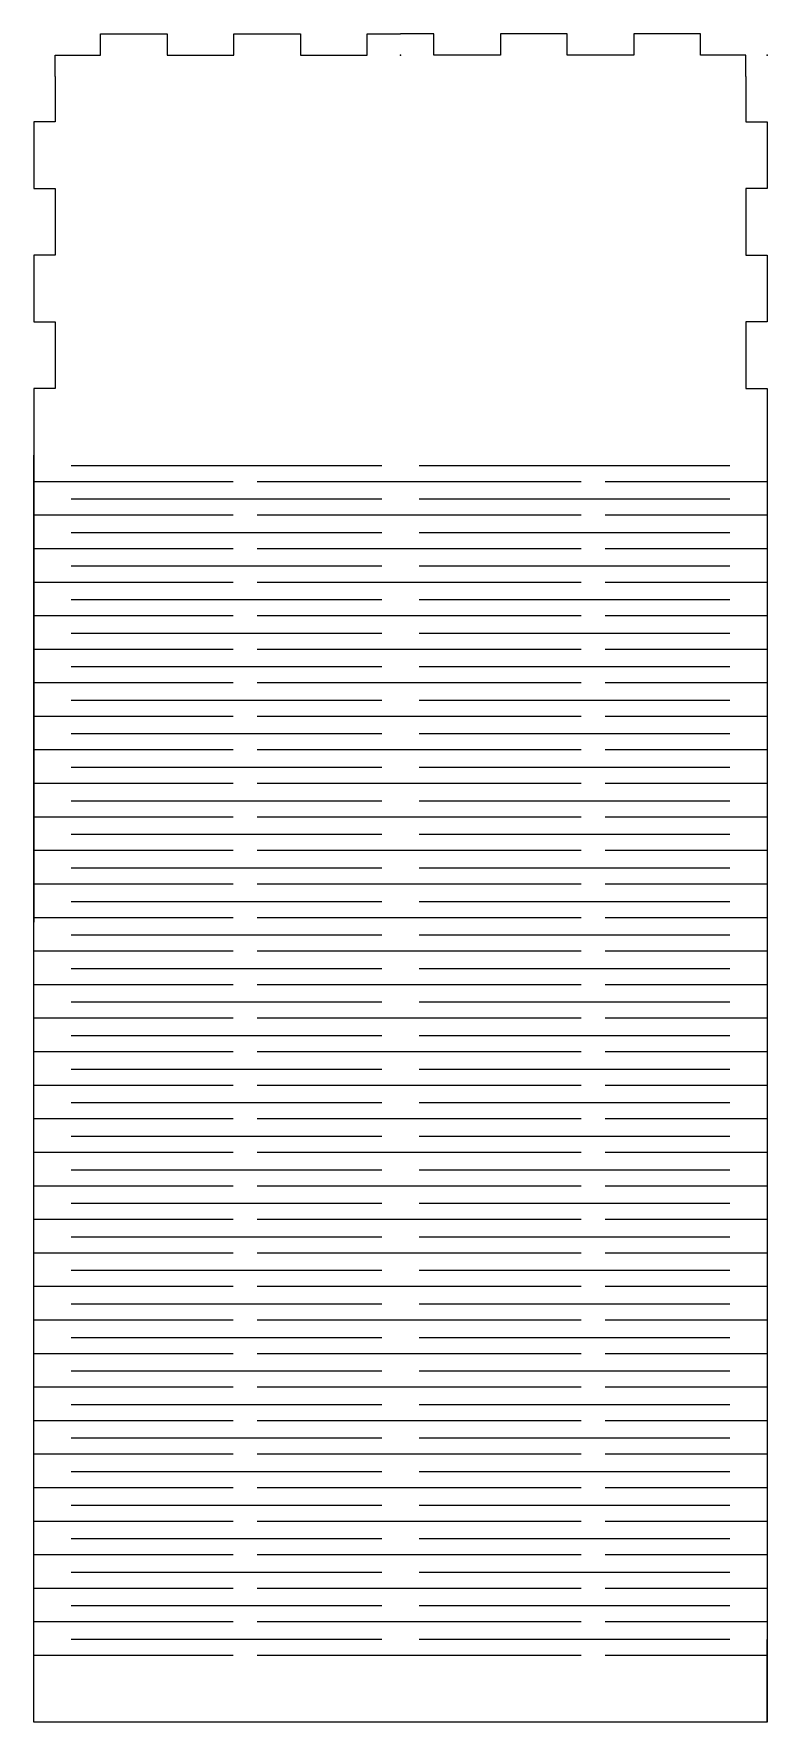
# Model space of a CAD drawing. Header units: millimetres. Extents: x -55 to 83, y -172 to 144.
import ezdxf

# ---------------------------------------------------------------- set-up
doc = ezdxf.new("R2010")
doc.units = ezdxf.units.MM
doc.layers.get('0').update_dxf_attribs({"linetype": 'CONTINUOUS'})

msp = doc.modelspace()

# ---------------------------------------------------------------- linework, layer by layer
for p, q in [((-42.06, 140.48), (-42.06, 144.48)), ((-42.06, 144.48), (-29.56, 144.48)), ((-29.56, 144.48), (-29.56, 140.48)), ((-17.06, 144.48), (-4.56, 144.48)), ((-17.06, 140.48), (-17.06, 144.48)), ((-4.56, 144.48), (-4.56, 140.48)), ((7.94, 144.48), (14.19, 144.48)), ((7.94, 140.48), (7.94, 144.48)), ((20.44, 144.48), (14.19, 144.48)), ((20.44, 140.48), (20.44, 144.48)), ((45.44, 144.48), (32.94, 144.48)), ((32.94, 144.48), (32.94, 140.48)), ((45.44, 140.48), (45.44, 144.48)), ((70.44, 144.48), (57.94, 144.48)), ((57.94, 144.48), (57.94, 140.48)), ((70.44, 140.48), (70.44, 144.48)), ((-50.56, 136.48), (-50.56, 140.48)), ((-50.56, 140.48), (-42.06, 140.48)), ((-29.56, 140.48), (-17.06, 140.48)), ((-4.56, 140.48), (7.94, 140.48)), ((32.94, 140.48), (20.44, 140.48)), ((57.94, 140.48), (45.44, 140.48)), ((78.94, 140.48), (70.44, 140.48)), ((78.94, 136.48), (78.94, 140.48)), ((-50.56, 136.48), (-50.56, 132.23)), ((78.94, 136.48), (78.94, 132.23)), ((-50.56, 132.23), (-50.56, 127.98)), ((78.94, 132.23), (78.94, 127.98)), ((-54.56, 127.98), (-54.56, 115.48)), ((-50.56, 127.98), (-54.56, 127.98)), ((78.94, 127.98), (82.94, 127.98)), ((82.94, 127.98), (82.94, 115.48)), ((-54.56, 115.48), (-50.56, 115.48)), ((-50.56, 115.48), (-50.56, 102.98)), ((78.94, 115.48), (78.94, 102.98)), ((82.94, 115.48), (78.94, 115.48)), ((-54.56, 102.98), (-54.56, 90.48)), ((-50.56, 102.98), (-54.56, 102.98)), ((78.94, 102.98), (82.94, 102.98)), ((82.94, 102.98), (82.94, 90.48)), ((-54.56, 90.48), (-50.56, 90.48)), ((-50.56, 90.48), (-50.56, 77.98)), ((82.94, 90.48), (78.94, 90.48)), ((78.94, 90.48), (78.94, 77.98)), ((-50.56, 77.98), (-54.56, 77.98)), ((-54.56, 77.98), (-54.56, -22.02)), ((78.94, 77.98), (82.94, 77.98)), ((82.94, 77.98), (82.94, 65.48)), ((-54.56, 59.13), (-54.56, 65.48)), ((10.69, 63.53), (-47.56, 63.53)), ((75.94, 63.53), (17.69, 63.53)), ((82.94, 65.48), (82.94, -171.97)), ((-17.19, 60.53), (-54.56, 60.53)), ((48.06, 60.53), (-12.69, 60.53)), ((82.94, 60.53), (52.56, 60.53)), ((-54.56, -171.97), (-54.56, 59.13)), ((10.69, 57.25), (-47.56, 57.25)), ((75.94, 57.25), (17.69, 57.25)), ((-17.19, 54.25), (-54.56, 54.25)), ((48.06, 54.25), (-12.69, 54.25)), ((82.94, 54.25), (52.56, 54.25)), ((10.69, 50.96), (-47.56, 50.96)), ((75.94, 50.96), (17.69, 50.96)), ((-17.19, 47.96), (-54.56, 47.96)), ((48.06, 47.96), (-12.69, 47.96)), ((82.94, 47.96), (52.56, 47.96)), ((10.69, 44.67), (-47.56, 44.67)), ((75.94, 44.67), (17.69, 44.67)), ((-17.19, 41.67), (-54.56, 41.67)), ((48.06, 41.67), (-12.69, 41.67)), ((82.94, 41.67), (52.56, 41.67)), ((10.69, 38.39), (-47.56, 38.39)), ((75.94, 38.39), (17.69, 38.39)), ((-17.19, 35.39), (-54.56, 35.39)), ((48.06, 35.39), (-12.69, 35.39)), ((82.94, 35.39), (52.56, 35.39)), ((10.69, 32.1), (-47.56, 32.1)), ((75.94, 32.1), (17.69, 32.1)), ((-17.19, 29.1), (-54.56, 29.1)), ((48.06, 29.1), (-12.69, 29.1)), ((82.94, 29.1), (52.56, 29.1)), ((10.69, 25.82), (-47.56, 25.82)), ((75.94, 25.82), (17.69, 25.82)), ((-17.19, 22.82), (-54.56, 22.82)), ((48.06, 22.82), (-12.69, 22.82)), ((82.94, 22.82), (52.56, 22.82)), ((10.69, 19.53), (-47.56, 19.53)), ((75.94, 19.53), (17.69, 19.53)), ((-17.19, 16.53), (-54.56, 16.53)), ((48.06, 16.53), (-12.69, 16.53)), ((82.94, 16.53), (52.56, 16.53)), ((10.69, 13.25), (-47.56, 13.25)), ((75.94, 13.25), (17.69, 13.25)), ((-17.19, 10.25), (-54.56, 10.25)), ((48.06, 10.25), (-12.69, 10.25)), ((82.94, 10.25), (52.56, 10.25)), ((10.69, 6.96), (-47.56, 6.96)), ((75.94, 6.96), (17.69, 6.96)), ((-17.19, 3.96), (-54.56, 3.96)), ((48.06, 3.96), (-12.69, 3.96)), ((82.94, 3.96), (52.56, 3.96)), ((10.69, 0.67), (-47.56, 0.67)), ((75.94, 0.67), (17.69, 0.67)), ((-17.19, -2.33), (-54.56, -2.33)), ((48.06, -2.33), (-12.69, -2.33)), ((82.94, -2.33), (52.56, -2.33)), ((10.69, -5.61), (-47.56, -5.61)), ((75.94, -5.61), (17.69, -5.61)), ((-17.19, -8.61), (-54.56, -8.61)), ((48.06, -8.61), (-12.69, -8.61)), ((82.94, -8.61), (52.56, -8.61)), ((10.69, -11.9), (-47.56, -11.9)), ((75.94, -11.9), (17.69, -11.9)), ((-17.19, -14.9), (-54.56, -14.9)), ((48.06, -14.9), (-12.69, -14.9)), ((82.94, -14.9), (52.56, -14.9)), ((10.69, -18.18), (-47.56, -18.18)), ((75.94, -18.18), (17.69, -18.18)), ((-17.19, -21.18), (-54.56, -21.18)), ((48.06, -21.18), (-12.69, -21.18)), ((82.94, -21.18), (52.56, -21.18)), ((10.69, -24.47), (-47.56, -24.47)), ((75.94, -24.47), (17.69, -24.47)), ((-17.19, -27.47), (-54.56, -27.47)), ((48.06, -27.47), (-12.69, -27.47)), ((82.94, -27.47), (52.56, -27.47)), ((10.69, -30.75), (-47.56, -30.75)), ((75.94, -30.75), (17.69, -30.75)), ((-17.19, -33.75), (-54.56, -33.75)), ((48.06, -33.75), (-12.69, -33.75)), ((82.94, -33.75), (52.56, -33.75)), ((10.69, -37.04), (-47.56, -37.04)), ((75.94, -37.04), (17.69, -37.04)), ((-17.19, -40.04), (-54.56, -40.04)), ((48.06, -40.04), (-12.69, -40.04)), ((82.94, -40.04), (52.56, -40.04)), ((10.69, -43.33), (-47.56, -43.33)), ((75.94, -43.33), (17.69, -43.33)), ((-17.19, -46.33), (-54.56, -46.33)), ((48.06, -46.33), (-12.69, -46.33)), ((82.94, -46.33), (52.56, -46.33)), ((10.69, -49.61), (-47.56, -49.61)), ((75.94, -49.61), (17.69, -49.61)), ((-17.19, -52.61), (-54.56, -52.61)), ((48.06, -52.61), (-12.69, -52.61)), ((82.94, -52.61), (52.56, -52.61)), ((10.69, -55.9), (-47.56, -55.9)), ((75.94, -55.9), (17.69, -55.9)), ((-17.19, -58.9), (-54.56, -58.9)), ((48.06, -58.9), (-12.69, -58.9)), ((82.94, -58.9), (52.56, -58.9)), ((10.69, -62.18), (-47.56, -62.18)), ((75.94, -62.18), (17.69, -62.18)), ((-17.19, -65.18), (-54.56, -65.18)), ((48.06, -65.18), (-12.69, -65.18)), ((82.94, -65.18), (52.56, -65.18)), ((10.69, -68.47), (-47.56, -68.47)), ((75.94, -68.47), (17.69, -68.47)), ((-17.19, -71.47), (-54.56, -71.47)), ((48.06, -71.47), (-12.69, -71.47)), ((82.94, -71.47), (52.56, -71.47)), ((10.69, -74.75), (-47.56, -74.75)), ((75.94, -74.75), (17.69, -74.75)), ((-17.19, -77.75), (-54.56, -77.75)), ((48.06, -77.75), (-12.69, -77.75)), ((82.94, -77.75), (52.56, -77.75)), ((10.69, -81.04), (-47.56, -81.04)), ((75.94, -81.04), (17.69, -81.04)), ((-17.19, -84.04), (-54.56, -84.04)), ((48.06, -84.04), (-12.69, -84.04)), ((82.94, -84.04), (52.56, -84.04)), ((10.69, -87.33), (-47.56, -87.33)), ((75.94, -87.33), (17.69, -87.33)), ((-17.19, -90.33), (-54.56, -90.33)), ((48.06, -90.33), (-12.69, -90.33)), ((82.94, -90.33), (52.56, -90.33)), ((10.69, -93.61), (-47.56, -93.61)), ((75.94, -93.61), (17.69, -93.61)), ((-17.19, -96.61), (-54.56, -96.61)), ((48.06, -96.61), (-12.69, -96.61)), ((82.94, -96.61), (52.56, -96.61)), ((10.69, -99.9), (-47.56, -99.9)), ((75.94, -99.9), (17.69, -99.9)), ((-17.19, -102.9), (-54.56, -102.9)), ((48.06, -102.9), (-12.69, -102.9)), ((82.94, -102.9), (52.56, -102.9)), ((10.69, -106.18), (-47.56, -106.18)), ((75.94, -106.18), (17.69, -106.18)), ((-17.19, -109.18), (-54.56, -109.18)), ((48.06, -109.18), (-12.69, -109.18)), ((82.94, -109.18), (52.56, -109.18)), ((10.69, -112.47), (-47.56, -112.47)), ((75.94, -112.47), (17.69, -112.47)), ((-17.19, -115.47), (-54.56, -115.47)), ((48.06, -115.47), (-12.69, -115.47)), ((82.94, -115.47), (52.56, -115.47)), ((10.69, -118.75), (-47.56, -118.75)), ((75.94, -118.75), (17.69, -118.75)), ((-17.19, -121.75), (-54.56, -121.75)), ((48.06, -121.75), (-12.69, -121.75)), ((82.94, -121.75), (52.56, -121.75)), ((10.69, -125.04), (-47.56, -125.04)), ((75.94, -125.04), (17.69, -125.04)), ((-17.19, -128.04), (-54.56, -128.04)), ((48.06, -128.04), (-12.69, -128.04)), ((82.94, -128.04), (52.56, -128.04)), ((10.69, -131.33), (-47.56, -131.33)), ((75.94, -131.33), (17.69, -131.33)), ((-17.19, -134.33), (-54.56, -134.33)), ((48.06, -134.33), (-12.69, -134.33)), ((82.94, -134.33), (52.56, -134.33)), ((10.69, -137.61), (-47.56, -137.61)), ((75.94, -137.61), (17.69, -137.61)), ((-17.19, -140.61), (-54.56, -140.61)), ((48.06, -140.61), (-12.69, -140.61)), ((82.94, -140.61), (52.56, -140.61)), ((10.69, -143.9), (-47.56, -143.9)), ((75.94, -143.9), (17.69, -143.9)), ((-17.19, -146.9), (-54.56, -146.9)), ((48.06, -146.9), (-12.69, -146.9)), ((82.94, -146.9), (52.56, -146.9)), ((10.69, -150.18), (-47.56, -150.18)), ((75.94, -150.18), (17.69, -150.18)), ((-17.19, -153.18), (-54.56, -153.18)), ((48.06, -153.18), (-12.69, -153.18)), ((82.94, -153.18), (52.56, -153.18)), ((10.69, -156.47), (-47.56, -156.47)), ((75.94, -156.47), (17.69, -156.47)), ((82.94, -159.47), (82.94, -156.47)), ((-17.19, -159.47), (-54.56, -159.47)), ((48.06, -159.47), (-12.69, -159.47)), ((82.94, -159.47), (52.56, -159.47)), ((82.94, -171.97), (82.94, -159.47)), ((82.94, -171.97), (-54.56, -171.97))]:
    msp.add_line(p, q)
for p in [(14.19, 140.48), (82.94, 140.48)]:
    msp.add_point(p)

doc.saveas('drawing.dxf')
